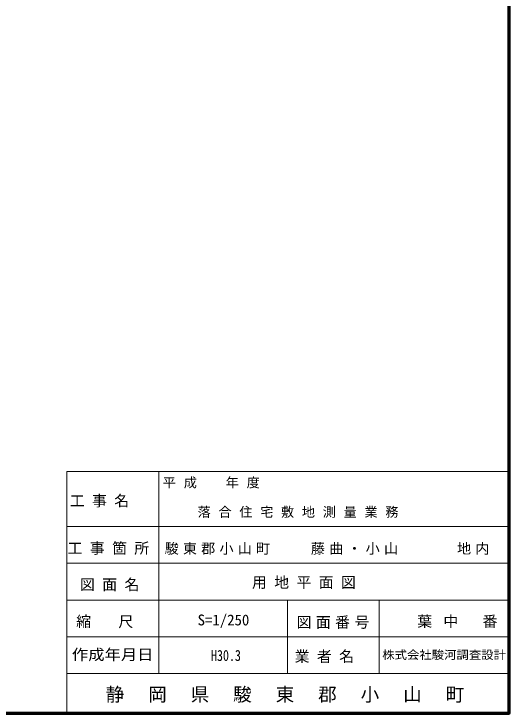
# Model space of a CAD drawing. Units: millimetres, scale not verified. Extents: x 4813 to 205063, y 5162 to 143662.
# Drawn here: x 172047 to 205063, y 5162 to 51740 of the extents above; entities that cross this region are included whole.
import ezdxf
from ezdxf.enums import TextEntityAlignment as Align

# ---------------------------------------------------------------- set-up
doc = ezdxf.new("R2010")
doc.units = ezdxf.units.MM
doc.header["$LTSCALE"] = 250
doc.layers.add('図枠', color=7, linetype='Continuous', lineweight=13)
doc.styles.add('ＭＳ ゴシック', font='')
doc.styles.get('ＭＳ ゴシック').set_extended_font_data('MS Gothic')

msp = doc.modelspace()

# ---------------------------------------------------------------- linework, layer by layer
at = {"layer": '図枠'}
for p, q in [((175578.4, 21265.8), (175578.4, 5162)), ((175578.4, 21265.8), (205062.9, 21265.8)), ((181703.9, 21265.8), (181703.9, 7789.3)), ((175578.4, 17590.3), (205062.9, 17590.3)), ((175578.4, 15140), (205062.9, 15140)), ((175578.4, 12689.8), (205062.9, 12689.8)), ((190279.9, 12689.8), (190279.9, 7789.3)), ((196405.4, 12689.8), (196405.4, 7789.3)), ((175578.4, 10239.5), (205062.9, 10239.5)), ((175578.4, 7789.3), (205062.9, 7789.3))]:
    msp.add_line(p, q, dxfattribs=at)
at = {"layer": '図枠', "lineweight": 70}
msp.add_lwpolyline([(4812.9, 5162), (205062.9, 5162), (205062.9, 143662), (4812.9, 143662)], close=True, dxfattribs=at)

# ---------------------------------------------------------------- texts
at = {"layer": '図枠', "style": 'ＭＳ ゴシック'}
msp.add_text('S=1/250', height=724, dxfattribs=at).set_placement((186019.4, 10783.5), align=Align.BOTTOM_CENTER)
for s, height, width, p in [('作成年月日', 725.8, 1.1, (178633.1, 8477)), ('H30.3', 733.1, 0.8, (186184.9, 8413)), ('株式会社駿河調査設計', 549.9, 1.1, (200732.7, 8595.3))]:
    msp.add_text(s, height=height, dxfattribs=dict(at, width=width)).set_placement(p, align=Align.BOTTOM_CENTER)
at = {"layer": '図枠', "attachment_point": 8, "style": 'ＭＳ ゴシック'}
for s, insert, char_height in [('\\T1.6;平成\\~\\~年度', (185468.7, 20122.8), 641.5), ('\\T1.5;工事名', (177994.9, 18859.5), 725.8), ('\\T1.59;落合住宅敷地測量業務', (191249.3, 18165), 641.5), ('\\T1.5;工事箇所', (178589.7, 15700.8), 725.8), ('\\T1.3;駿東郡小山町\u3000\u3000藤曲・小山\u3000\u3000\u3000地内', (193065.8, 15702.8), 687.3), ('\\T1.5;図面名', (178676.2, 13278.3), 725.8), ('\\T1.5;用地平面図', (191631.9, 13424), 725.8), ('\\T1.9;縮\\~尺', (178546.2, 10812.8), 725.8), ('\\T1.3;図面番号', (193469.6, 10769.5), 725.8), ('\\T1.76;葉中\\~番', (201991.1, 10827.3), 725.8), ('\\T1.5;業者名', (192993.8, 8491.3), 725.8), ('\\T2.29;静岡県駿東郡小山町', (190917.4, 5845.8), 907.3)]:
    msp.add_mtext(s, dxfattribs=dict(at, insert=insert, char_height=char_height))

doc.saveas('drawing.dxf')
